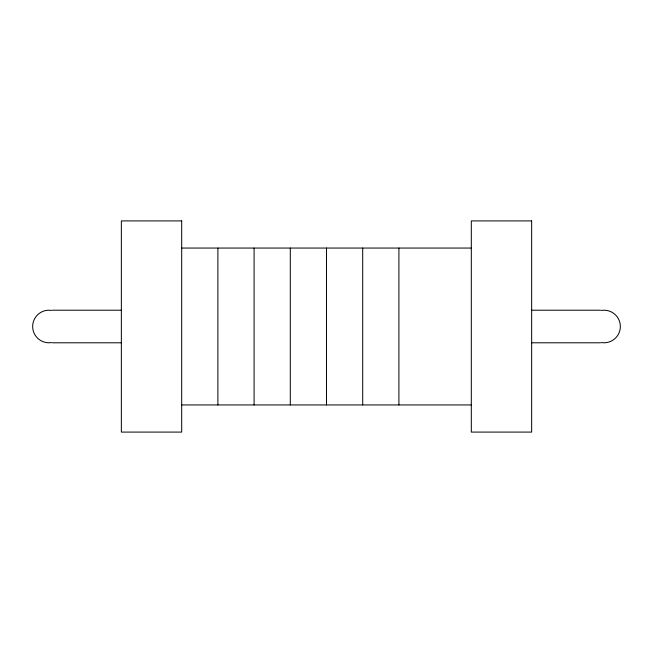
<?xml version="1.0" encoding="UTF-8"?>
<svg xmlns="http://www.w3.org/2000/svg" width="653" height="653" viewBox="0 0 653 653"><rect width="100%" height="100%" fill="white"/><g stroke="black" fill="none" stroke-linecap="round" stroke-linejoin="round"><path stroke-width="0.98" d="M181.689 248.058L471.311 248.058M52.305 310.208L121.352 310.208M531.648 310.208L600.695 310.208M52.305 342.792L121.352 342.792M531.648 342.792L600.695 342.792M181.689 404.942L471.311 404.942M398.91 248.058L398.91 404.942M362.701 248.058L362.701 404.942M326.5 248.058L326.5 404.942M290.299 248.058L290.299 404.942M254.09 248.058L254.09 404.942M217.89 248.058L217.89 404.942M51.489 342.588A16.292 16.292 0 0 1 32.65 326.5A16.292 16.292 0 0 1 51.489 310.412M601.511 310.412A16.292 16.292 0 0 1 620.35 326.5A16.292 16.292 0 0 1 601.511 342.588M181.689 220.91L121.352 220.91L121.352 432.09L181.689 432.09L181.689 220.91M531.648 220.91L471.311 220.91L471.311 432.09L531.648 432.09L531.648 220.91"/></g></svg>
